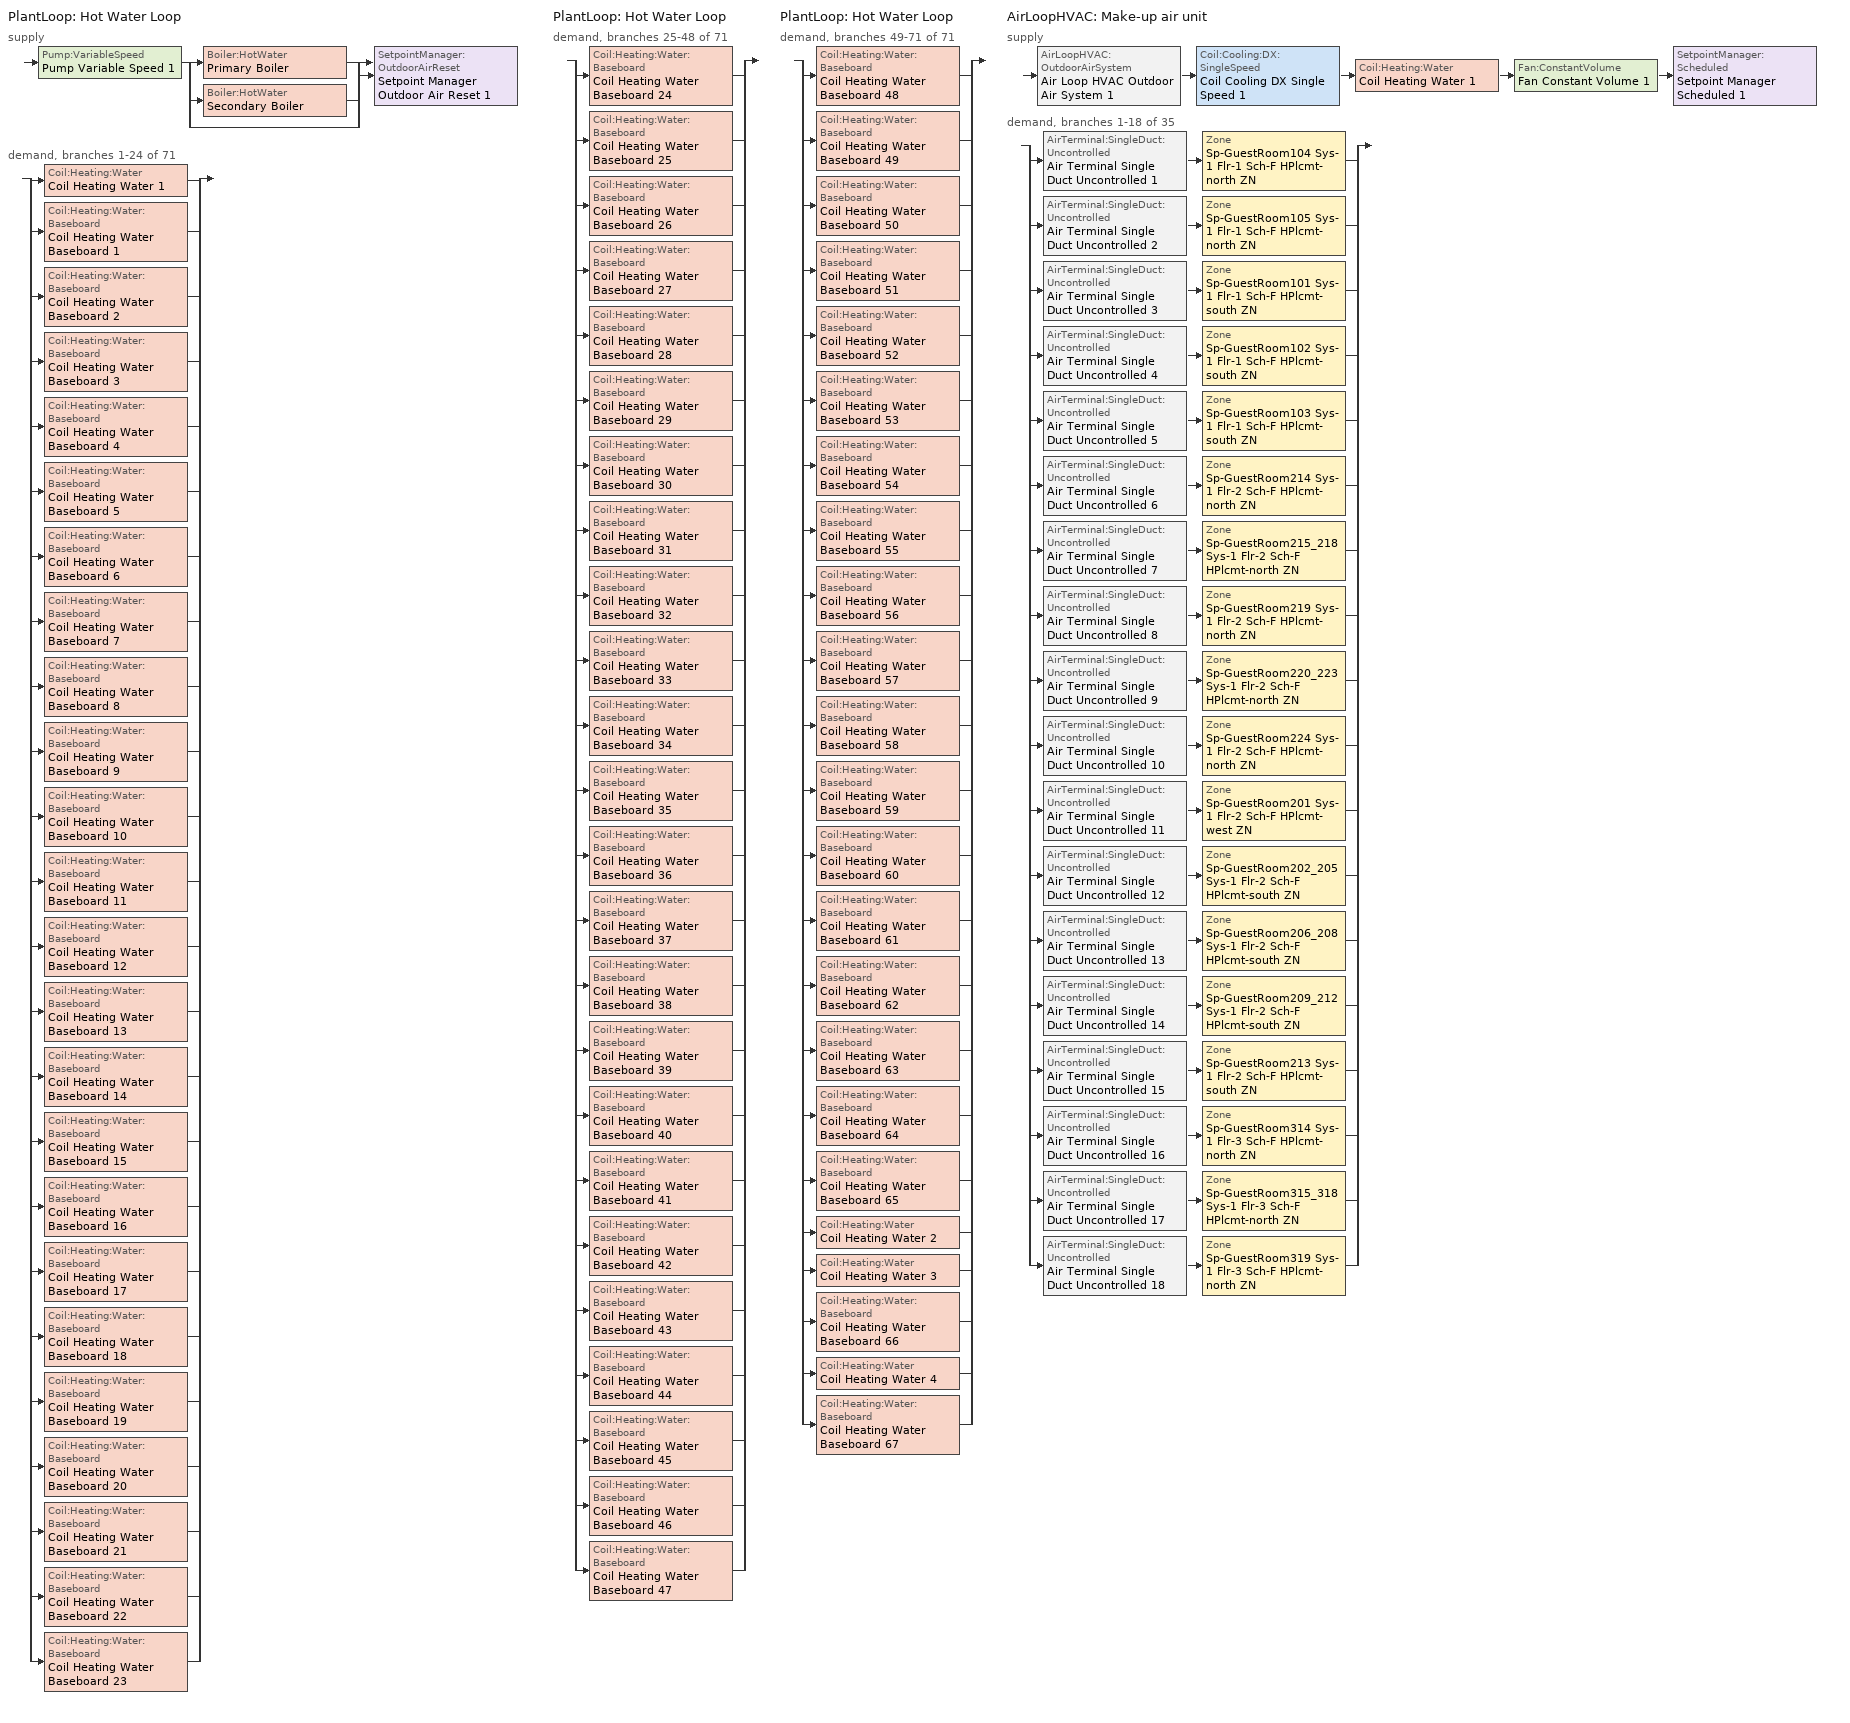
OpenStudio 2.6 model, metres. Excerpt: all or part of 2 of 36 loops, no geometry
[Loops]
PlantLoop 'Hot Water Loop'
 supply: Pump:VariableSpeed 'Pump Variable Speed 1' > split
  | Boiler:HotWater 'Primary Boiler'
  | Boiler:HotWater 'Secondary Boiler'
  | bypass
  join > SetpointManager:OutdoorAirReset 'Setpoint Manager Outdoor Air Reset 1'
 demand, branches 1-24 of 71: split
  | Coil:Heating:Water 'Coil Heating Water 1'
  | Coil:Heating:Water:Baseboard 'Coil Heating Water Baseboard 1'
  | Coil:Heating:Water:Baseboard 'Coil Heating Water Baseboard 2'
  | Coil:Heating:Water:Baseboard 'Coil Heating Water Baseboard 3'
  | Coil:Heating:Water:Baseboard 'Coil Heating Water Baseboard 4'
  | Coil:Heating:Water:Baseboard 'Coil Heating Water Baseboard 5'
  | Coil:Heating:Water:Baseboard 'Coil Heating Water Baseboard 6'
  | Coil:Heating:Water:Baseboard 'Coil Heating Water Baseboard 7'
  | Coil:Heating:Water:Baseboard 'Coil Heating Water Baseboard 8'
  | Coil:Heating:Water:Baseboard 'Coil Heating Water Baseboard 9'
  | Coil:Heating:Water:Baseboard 'Coil Heating Water Baseboard 10'
  | Coil:Heating:Water:Baseboard 'Coil Heating Water Baseboard 11'
  | Coil:Heating:Water:Baseboard 'Coil Heating Water Baseboard 12'
  | Coil:Heating:Water:Baseboard 'Coil Heating Water Baseboard 13'
  | Coil:Heating:Water:Baseboard 'Coil Heating Water Baseboard 14'
  | Coil:Heating:Water:Baseboard 'Coil Heating Water Baseboard 15'
  | Coil:Heating:Water:Baseboard 'Coil Heating Water Baseboard 16'
  | Coil:Heating:Water:Baseboard 'Coil Heating Water Baseboard 17'
  | Coil:Heating:Water:Baseboard 'Coil Heating Water Baseboard 18'
  | Coil:Heating:Water:Baseboard 'Coil Heating Water Baseboard 19'
  | Coil:Heating:Water:Baseboard 'Coil Heating Water Baseboard 20'
  | Coil:Heating:Water:Baseboard 'Coil Heating Water Baseboard 21'
  | Coil:Heating:Water:Baseboard 'Coil Heating Water Baseboard 22'
  | Coil:Heating:Water:Baseboard 'Coil Heating Water Baseboard 23'
PlantLoop 'Hot Water Loop'
 demand, branches 25-48 of 71: split
  | Coil:Heating:Water:Baseboard 'Coil Heating Water Baseboard 24'
  | Coil:Heating:Water:Baseboard 'Coil Heating Water Baseboard 25'
  | Coil:Heating:Water:Baseboard 'Coil Heating Water Baseboard 26'
  | Coil:Heating:Water:Baseboard 'Coil Heating Water Baseboard 27'
  | Coil:Heating:Water:Baseboard 'Coil Heating Water Baseboard 28'
  | Coil:Heating:Water:Baseboard 'Coil Heating Water Baseboard 29'
  | Coil:Heating:Water:Baseboard 'Coil Heating Water Baseboard 30'
  | Coil:Heating:Water:Baseboard 'Coil Heating Water Baseboard 31'
  | Coil:Heating:Water:Baseboard 'Coil Heating Water Baseboard 32'
  | Coil:Heating:Water:Baseboard 'Coil Heating Water Baseboard 33'
  | Coil:Heating:Water:Baseboard 'Coil Heating Water Baseboard 34'
  | Coil:Heating:Water:Baseboard 'Coil Heating Water Baseboard 35'
  | Coil:Heating:Water:Baseboard 'Coil Heating Water Baseboard 36'
  | Coil:Heating:Water:Baseboard 'Coil Heating Water Baseboard 37'
  | Coil:Heating:Water:Baseboard 'Coil Heating Water Baseboard 38'
  | Coil:Heating:Water:Baseboard 'Coil Heating Water Baseboard 39'
  | Coil:Heating:Water:Baseboard 'Coil Heating Water Baseboard 40'
  | Coil:Heating:Water:Baseboard 'Coil Heating Water Baseboard 41'
  | Coil:Heating:Water:Baseboard 'Coil Heating Water Baseboard 42'
  | Coil:Heating:Water:Baseboard 'Coil Heating Water Baseboard 43'
  | Coil:Heating:Water:Baseboard 'Coil Heating Water Baseboard 44'
  | Coil:Heating:Water:Baseboard 'Coil Heating Water Baseboard 45'
  | Coil:Heating:Water:Baseboard 'Coil Heating Water Baseboard 46'
  | Coil:Heating:Water:Baseboard 'Coil Heating Water Baseboard 47'
PlantLoop 'Hot Water Loop'
 demand, branches 49-71 of 71: split
  | Coil:Heating:Water:Baseboard 'Coil Heating Water Baseboard 48'
  | Coil:Heating:Water:Baseboard 'Coil Heating Water Baseboard 49'
  | Coil:Heating:Water:Baseboard 'Coil Heating Water Baseboard 50'
  | Coil:Heating:Water:Baseboard 'Coil Heating Water Baseboard 51'
  | Coil:Heating:Water:Baseboard 'Coil Heating Water Baseboard 52'
  | Coil:Heating:Water:Baseboard 'Coil Heating Water Baseboard 53'
  | Coil:Heating:Water:Baseboard 'Coil Heating Water Baseboard 54'
  | Coil:Heating:Water:Baseboard 'Coil Heating Water Baseboard 55'
  | Coil:Heating:Water:Baseboard 'Coil Heating Water Baseboard 56'
  | Coil:Heating:Water:Baseboard 'Coil Heating Water Baseboard 57'
  | Coil:Heating:Water:Baseboard 'Coil Heating Water Baseboard 58'
  | Coil:Heating:Water:Baseboard 'Coil Heating Water Baseboard 59'
  | Coil:Heating:Water:Baseboard 'Coil Heating Water Baseboard 60'
  | Coil:Heating:Water:Baseboard 'Coil Heating Water Baseboard 61'
  | Coil:Heating:Water:Baseboard 'Coil Heating Water Baseboard 62'
  | Coil:Heating:Water:Baseboard 'Coil Heating Water Baseboard 63'
  | Coil:Heating:Water:Baseboard 'Coil Heating Water Baseboard 64'
  | Coil:Heating:Water:Baseboard 'Coil Heating Water Baseboard 65'
  | Coil:Heating:Water 'Coil Heating Water 2'
  | Coil:Heating:Water 'Coil Heating Water 3'
  | Coil:Heating:Water:Baseboard 'Coil Heating Water Baseboard 66'
  | Coil:Heating:Water 'Coil Heating Water 4'
  | Coil:Heating:Water:Baseboard 'Coil Heating Water Baseboard 67'
AirLoopHVAC 'Make-up air unit'
 supply: AirLoopHVAC:OutdoorAirSystem 'Air Loop HVAC Outdoor Air System 1' > Coil:Cooling:DX:SingleSpeed 'Coil Cooling DX Single Speed 1' > Coil:Heating:Water 'Coil Heating Water 1' > Fan:ConstantVolume 'Fan Constant Volume 1' > SetpointManager:Scheduled 'Setpoint Manager Scheduled 1'
 demand, branches 1-18 of 35: split
  | AirTerminal:SingleDuct:Uncontrolled 'Air Terminal Single Duct Uncontrolled 1' > Zone 'Sp-GuestRoom104 Sys-1 Flr-1 Sch-F HPlcmt-north ZN'
  | AirTerminal:SingleDuct:Uncontrolled 'Air Terminal Single Duct Uncontrolled 2' > Zone 'Sp-GuestRoom105 Sys-1 Flr-1 Sch-F HPlcmt-north ZN'
  | AirTerminal:SingleDuct:Uncontrolled 'Air Terminal Single Duct Uncontrolled 3' > Zone 'Sp-GuestRoom101 Sys-1 Flr-1 Sch-F HPlcmt-south ZN'
  | AirTerminal:SingleDuct:Uncontrolled 'Air Terminal Single Duct Uncontrolled 4' > Zone 'Sp-GuestRoom102 Sys-1 Flr-1 Sch-F HPlcmt-south ZN'
  | AirTerminal:SingleDuct:Uncontrolled 'Air Terminal Single Duct Uncontrolled 5' > Zone 'Sp-GuestRoom103 Sys-1 Flr-1 Sch-F HPlcmt-south ZN'
  | AirTerminal:SingleDuct:Uncontrolled 'Air Terminal Single Duct Uncontrolled 6' > Zone 'Sp-GuestRoom214 Sys-1 Flr-2 Sch-F HPlcmt-north ZN'
  | AirTerminal:SingleDuct:Uncontrolled 'Air Terminal Single Duct Uncontrolled 7' > Zone 'Sp-GuestRoom215_218 Sys-1 Flr-2 Sch-F HPlcmt-north ZN'
  | AirTerminal:SingleDuct:Uncontrolled 'Air Terminal Single Duct Uncontrolled 8' > Zone 'Sp-GuestRoom219 Sys-1 Flr-2 Sch-F HPlcmt-north ZN'
  | AirTerminal:SingleDuct:Uncontrolled 'Air Terminal Single Duct Uncontrolled 9' > Zone 'Sp-GuestRoom220_223 Sys-1 Flr-2 Sch-F HPlcmt-north ZN'
  | AirTerminal:SingleDuct:Uncontrolled 'Air Terminal Single Duct Uncontrolled 10' > Zone 'Sp-GuestRoom224 Sys-1 Flr-2 Sch-F HPlcmt-north ZN'
  | AirTerminal:SingleDuct:Uncontrolled 'Air Terminal Single Duct Uncontrolled 11' > Zone 'Sp-GuestRoom201 Sys-1 Flr-2 Sch-F HPlcmt-west ZN'
  | AirTerminal:SingleDuct:Uncontrolled 'Air Terminal Single Duct Uncontrolled 12' > Zone 'Sp-GuestRoom202_205 Sys-1 Flr-2 Sch-F HPlcmt-south ZN'
  | AirTerminal:SingleDuct:Uncontrolled 'Air Terminal Single Duct Uncontrolled 13' > Zone 'Sp-GuestRoom206_208 Sys-1 Flr-2 Sch-F HPlcmt-south ZN'
  | AirTerminal:SingleDuct:Uncontrolled 'Air Terminal Single Duct Uncontrolled 14' > Zone 'Sp-GuestRoom209_212 Sys-1 Flr-2 Sch-F HPlcmt-south ZN'
  | AirTerminal:SingleDuct:Uncontrolled 'Air Terminal Single Duct Uncontrolled 15' > Zone 'Sp-GuestRoom213 Sys-1 Flr-2 Sch-F HPlcmt-south ZN'
  | AirTerminal:SingleDuct:Uncontrolled 'Air Terminal Single Duct Uncontrolled 16' > Zone 'Sp-GuestRoom314 Sys-1 Flr-3 Sch-F HPlcmt-north ZN'
  | AirTerminal:SingleDuct:Uncontrolled 'Air Terminal Single Duct Uncontrolled 17' > Zone 'Sp-GuestRoom315_318 Sys-1 Flr-3 Sch-F HPlcmt-north ZN'
  | AirTerminal:SingleDuct:Uncontrolled 'Air Terminal Single Duct Uncontrolled 18' > Zone 'Sp-GuestRoom319 Sys-1 Flr-3 Sch-F HPlcmt-north ZN'
[Sizing:Zone] Zone Cooling Design Supply Air Temperature Input Method=SupplyAirTemperature; Zone Cooling Design Supply Air Temperature {C}=13; Zone Cooling Design Supply Air Temperature Difference {deltaC}=11.11; Zone Heating Design Supply Air Temperature Input Method=SupplyAirTemperature; Zone Heating Design Supply Air Temperature {C}=43; Zone Heating Design Supply Air Temperature Difference {deltaC}=11.11; Zone Cooling Design Supply Air Humidity Ratio {kg-H2O/kg-air}=0.0085; Zone Heating Design Supply Air Humidity Ratio {kg-H2O/kg-air}=0.008; Zone Heating Sizing Factor=1.3; Zone Cooling Sizing Factor=1.1; Cooling Design Air Flow Method=DesignDay; Heating Design Air Flow Method=DesignDay; Account for Dedicated Outdoor Air System=No; Dedicated Outdoor Air System Control Strategy=NeutralSupplyAir; Dedicated Outdoor Air Low Setpoint Temperature for Design {C}=autosize; Dedicated Outdoor Air High Setpoint Temperature for Design {C}=autosize
Sp-GuestRoom104 Sys-1 Flr-1 Sch-F HPlcmt-north ZN; Sp-GuestRoom105 Sys-1 Flr-1 Sch-F HPlcmt-north ZN; Sp-GuestRoom101 Sys-1 Flr-1 Sch-F HPlcmt-south ZN; Sp-GuestRoom102 Sys-1 Flr-1 Sch-F HPlcmt-south ZN; Sp-GuestRoom103 Sys-1 Flr-1 Sch-F HPlcmt-south ZN; Sp-GuestRoom214 Sys-1 Flr-2 Sch-F HPlcmt-north ZN; Sp-GuestRoom215_218 Sys-1 Flr-2 Sch-F HPlcmt-north ZN; Sp-GuestRoom219 Sys-1 Flr-2 Sch-F HPlcmt-north ZN; Sp-GuestRoom220_223 Sys-1 Flr-2 Sch-F HPlcmt-north ZN; Sp-GuestRoom224 Sys-1 Flr-2 Sch-F HPlcmt-north ZN; Sp-GuestRoom201 Sys-1 Flr-2 Sch-F HPlcmt-west ZN; Sp-GuestRoom202_205 Sys-1 Flr-2 Sch-F HPlcmt-south ZN; Sp-GuestRoom206_208 Sys-1 Flr-2 Sch-F HPlcmt-south ZN; Sp-GuestRoom209_212 Sys-1 Flr-2 Sch-F HPlcmt-south ZN; Sp-GuestRoom213 Sys-1 Flr-2 Sch-F HPlcmt-south ZN; Sp-GuestRoom314 Sys-1 Flr-3 Sch-F HPlcmt-north ZN; Sp-GuestRoom315_318 Sys-1 Flr-3 Sch-F HPlcmt-north ZN; Sp-GuestRoom319 Sys-1 Flr-3 Sch-F HPlcmt-north ZN
[Zone equipment]
Sp-GuestRoom104 Sys-1 Flr-1 Sch-F HPlcmt-north ZN: Sp-GuestRoom104 Sys-1 Flr-1 Sch-F HPlcmt-north ZN PTAC, Zone HVAC Baseboard Convective Water 1, Air Terminal Single Duct Uncontrolled 1
Sp-GuestRoom105 Sys-1 Flr-1 Sch-F HPlcmt-north ZN: Sp-GuestRoom105 Sys-1 Flr-1 Sch-F HPlcmt-north ZN PTAC, Zone HVAC Baseboard Convective Water 2, Air Terminal Single Duct Uncontrolled 2
Sp-GuestRoom101 Sys-1 Flr-1 Sch-F HPlcmt-south ZN: Sp-GuestRoom101 Sys-1 Flr-1 Sch-F HPlcmt-south ZN PTAC, Zone HVAC Baseboard Convective Water 3, Air Terminal Single Duct Uncontrolled 3
Sp-GuestRoom102 Sys-1 Flr-1 Sch-F HPlcmt-south ZN: Sp-GuestRoom102 Sys-1 Flr-1 Sch-F HPlcmt-south ZN PTAC, Zone HVAC Baseboard Convective Water 4, Air Terminal Single Duct Uncontrolled 4
Sp-GuestRoom103 Sys-1 Flr-1 Sch-F HPlcmt-south ZN: Sp-GuestRoom103 Sys-1 Flr-1 Sch-F HPlcmt-south ZN PTAC, Zone HVAC Baseboard Convective Water 5, Air Terminal Single Duct Uncontrolled 5
Sp-GuestRoom214 Sys-1 Flr-2 Sch-F HPlcmt-north ZN: Sp-GuestRoom214 Sys-1 Flr-2 Sch-F HPlcmt-north ZN PTAC, Zone HVAC Baseboard Convective Water 6, Air Terminal Single Duct Uncontrolled 6
Sp-GuestRoom215_218 Sys-1 Flr-2 Sch-F HPlcmt-north ZN: Sp-GuestRoom215_218 Sys-1 Flr-2 Sch-F HPlcmt-north ZN PTAC, Zone HVAC Baseboard Convective Water 7, Air Terminal Single Duct Uncontrolled 7
Sp-GuestRoom219 Sys-1 Flr-2 Sch-F HPlcmt-north ZN: Sp-GuestRoom219 Sys-1 Flr-2 Sch-F HPlcmt-north ZN PTAC, Zone HVAC Baseboard Convective Water 8, Air Terminal Single Duct Uncontrolled 8
Sp-GuestRoom220_223 Sys-1 Flr-2 Sch-F HPlcmt-north ZN: Sp-GuestRoom220_223 Sys-1 Flr-2 Sch-F HPlcmt-north ZN PTAC, Zone HVAC Baseboard Convective Water 9, Air Terminal Single Duct Uncontrolled 9
Sp-GuestRoom224 Sys-1 Flr-2 Sch-F HPlcmt-north ZN: Sp-GuestRoom224 Sys-1 Flr-2 Sch-F HPlcmt-north ZN PTAC, Zone HVAC Baseboard Convective Water 10, Air Terminal Single Duct Uncontrolled 10
Sp-GuestRoom201 Sys-1 Flr-2 Sch-F HPlcmt-west ZN: Sp-GuestRoom201 Sys-1 Flr-2 Sch-F HPlcmt-west ZN PTAC, Zone HVAC Baseboard Convective Water 11, Air Terminal Single Duct Uncontrolled 11
Sp-GuestRoom202_205 Sys-1 Flr-2 Sch-F HPlcmt-south ZN: Sp-GuestRoom202_205 Sys-1 Flr-2 Sch-F HPlcmt-south ZN PTAC, Zone HVAC Baseboard Convective Water 12, Air Terminal Single Duct Uncontrolled 12
Sp-GuestRoom206_208 Sys-1 Flr-2 Sch-F HPlcmt-south ZN: Sp-GuestRoom206_208 Sys-1 Flr-2 Sch-F HPlcmt-south ZN PTAC, Zone HVAC Baseboard Convective Water 13, Air Terminal Single Duct Uncontrolled 13
Sp-GuestRoom209_212 Sys-1 Flr-2 Sch-F HPlcmt-south ZN: Sp-GuestRoom209_212 Sys-1 Flr-2 Sch-F HPlcmt-south ZN PTAC, Zone HVAC Baseboard Convective Water 14, Air Terminal Single Duct Uncontrolled 14
Sp-GuestRoom213 Sys-1 Flr-2 Sch-F HPlcmt-south ZN: Sp-GuestRoom213 Sys-1 Flr-2 Sch-F HPlcmt-south ZN PTAC, Zone HVAC Baseboard Convective Water 15, Air Terminal Single Duct Uncontrolled 15
Sp-GuestRoom314 Sys-1 Flr-3 Sch-F HPlcmt-north ZN: Sp-GuestRoom314 Sys-1 Flr-3 Sch-F HPlcmt-north ZN PTAC, Zone HVAC Baseboard Convective Water 16, Air Terminal Single Duct Uncontrolled 16
Sp-GuestRoom315_318 Sys-1 Flr-3 Sch-F HPlcmt-north ZN: Sp-GuestRoom315_318 Sys-1 Flr-3 Sch-F HPlcmt-north ZN PTAC, Zone HVAC Baseboard Convective Water 17, Air Terminal Single Duct Uncontrolled 17
Sp-GuestRoom319 Sys-1 Flr-3 Sch-F HPlcmt-north ZN: Sp-GuestRoom319 Sys-1 Flr-3 Sch-F HPlcmt-north ZN PTAC, Zone HVAC Baseboard Convective Water 18, Air Terminal Single Duct Uncontrolled 18
[PlantLoop]
Hot Water Loop: Fluid Type=Water; Glycol Concentration=0; Plant Loop Volume {m3}=Autocalculate; Load Distribution Scheme=Optimal
[Sizing:Plant]
Hot Water Loop: Loop Type=Heating; Design Loop Exit Temperature {C}=82; Loop Design Temperature Difference {deltaC}=16; Sizing Option=NonCoincident; Zone Timesteps in Averaging Window=1; Coincident Sizing Factor Mode=None
[Pump:VariableSpeed]
Pump Variable Speed 1: Pump Control Type=Intermittent; Skin Loss Radiative Fraction=0.5; Design Power Sizing Method=PowerPerFlowPerPressure; Design Electric Power per Unit Flow Rate {W/(m3/s)}=348701.1; Design Shaft Power per Unit Flow Rate per Unit Head {W-s/m3-Pa}=1.28205; Design Minimum Flow Rate Fraction=0
[Boiler:HotWater] Fuel Type=NaturalGas; Water Outlet Upper Temperature Limit {C}=99; Boiler Flow Mode=ConstantFlow; Parasitic Electric Load {W}=0; Sizing Factor=1
Primary Boiler; Secondary Boiler
[SetpointManager:OutdoorAirReset]
Setpoint Manager Outdoor Air Reset 1: Control Variable=Temperature; Setpoint at Outdoor Low Temperature {C}=82; Outdoor Low Temperature {C}=-16; Setpoint at Outdoor High Temperature {C}=60; Outdoor High Temperature {C}=0
[AirLoopHVAC]
Make-up air unit: Availability Schedule=Always On Discrete; Design Supply Air Flow Rate {m3/s}=AutoSize
[Sizing:System]
Make-up air unit: Type of Load to Size On=VentilationRequirement; Design Outdoor Air Flow Rate {m3/s}=Autosize; Minimum System Air Flow Ratio=1; Preheat Design Temperature {C}=7; Preheat Design Humidity Ratio {kg-H2O/kg-Air}=0.008; Precool Design Temperature {C}=13; Precool Design Humidity Ratio {kg-H2O/kg-Air}=0.008; Central Cooling Design Supply Air Temperature {C}=13; Central Heating Design Supply Air Temperature {C}=43; Sizing Option=NonCoincident; 100% Outdoor Air in Cooling=Yes; 100% Outdoor Air in Heating=Yes; Central Cooling Design Supply Air Humidity Ratio {kg-H2O/kg-Air}=0.0085; Central Heating Design Supply Air Humidity Ratio {kg-H2O/kg-Air}=0.008; Cooling Design Air Flow Method=DesignDay; Cooling Design Air Flow Rate {m3/s}=0; Heating Design Air Flow Method=DesignDay; Heating Design Air Flow Rate {m3/s}=0; System Outdoor Air Method=ZoneSum; Zone Maximum Outdoor Air Fraction=1; Cooling Supply Air Flow Rate Per Floor Area {m3/s-m2}=0.00996765; Cooling Fraction of Autosized Cooling Supply Air Flow Rate=1; Cooling Supply Air Flow Rate Per Unit Cooling Capacity {m3/s-W}=3.94755e-05; Heating Supply Air Flow Rate Per Floor Area {m3/s-m2}=0.00996765; Heating Fraction of Autosized Heating Supply Air Flow Rate=1; Heating Fraction of Autosized Cooling Supply Air Flow Rate=1; Heating Supply Air Flow Rate Per Unit Heating Capacity {m3/s-W}=3.15882e-05; Cooling Design Capacity Method=CoolingDesignCapacity; Cooling Design Capacity {W}=autosize; Cooling Design Capacity Per Floor Area {W/m2}=234.7; Fraction of Autosized Cooling Design Capacity=1; Heating Design Capacity Method=HeatingDesignCapacity; Heating Design Capacity {W}=autosize; Heating Design Capacity Per Floor Area {W/m2}=157; Fraction of Autosized Heating Design Capacity=1; Central Cooling Capacity Control Method=OnOff
[Fan:ConstantVolume] Availability Schedule=Always On Discrete; Maximum Flow Rate {m3/s}=AutoSize
Name | Pressure Rise {Pa}
Fan Constant Volume 1
Fan Constant Volume 2; Fan Constant Volume 3; Fan Constant Volume 4; Fan Constant Volume 5; Fan Constant Volume 6; Fan Constant Volume 7; Fan Constant Volume 8; Fan Constant Volume 9; Fan Constant Volume 10; Fan Constant Volume 11; Fan Constant Volume 12; Fan Constant Volume 13; Fan Constant Volume 14; Fan Constant Volume 15; Fan Constant Volume 16; Fan Constant Volume 17; Fan Constant Volume 18; Fan Constant Volume 19 | 640
[Coil:Heating:Water] Availability Schedule=Always On Discrete
Coil Heating Water 1; Coil Heating Water 2; Coil Heating Water 3; Coil Heating Water 4
[Coil:Cooling:DX:SingleSpeed] Availability Schedule=Always On Discrete; Rated Total Cooling Capacity {W}=autosize; Rated Sensible Heat Ratio=autosize; Rated COP {W/W}=3; Rated Air Flow Rate {m3/s}=autosize; Rated Evaporator Fan Power Per Volume Flow Rate {W/(m3/s)}=773.3; Condenser Type=AirCooled; Evaporative Condenser Effectiveness=0; Evaporative Condenser Air Flow Rate {m3/s}=Autosize; Evaporative Condenser Pump Rated Power Consumption {W}=Autosize; Crankcase Heater Capacity {W}=0; Maximum Outdoor Dry-Bulb Temperature for Crankcase Heater Operation {C}=0; Basin Heater Capacity {W/K}=0; Basin Heater Setpoint Temperature {C}=10
Name | Total Cooling Capacity Function of Temperature Curve | Total Cooling Capacity Function of Flow Fraction Curve | Energy Input Ratio Function of Temperature Curve | Energy Input Ratio Function of Flow Fraction Curve | Part Load Fraction Correlation Curve
Coil Cooling DX Single Speed 1 | Curve Biquadratic 1 | Curve Quadratic 1 | Curve Biquadratic 2 | Curve Quadratic 2 | Curve Cubic 1
Coil Cooling DX Single Speed 2 | Curve Biquadratic 3 | Curve Quadratic 3 | Curve Biquadratic 4 | Curve Quadratic 4 | Curve Cubic 2
Coil Cooling DX Single Speed 3 | Curve Biquadratic 5 | Curve Quadratic 5 | Curve Biquadratic 6 | Curve Quadratic 6 | Curve Cubic 3
Coil Cooling DX Single Speed 4 | Curve Biquadratic 7 | Curve Quadratic 7 | Curve Biquadratic 8 | Curve Quadratic 8 | Curve Cubic 4
Coil Cooling DX Single Speed 5 | Curve Biquadratic 9 | Curve Quadratic 9 | Curve Biquadratic 10 | Curve Quadratic 10 | Curve Cubic 5
Coil Cooling DX Single Speed 6 | Curve Biquadratic 11 | Curve Quadratic 11 | Curve Biquadratic 12 | Curve Quadratic 12 | Curve Cubic 6
Coil Cooling DX Single Speed 7 | Curve Biquadratic 13 | Curve Quadratic 13 | Curve Biquadratic 14 | Curve Quadratic 14 | Curve Cubic 7
Coil Cooling DX Single Speed 8 | Curve Biquadratic 15 | Curve Quadratic 15 | Curve Biquadratic 16 | Curve Quadratic 16 | Curve Cubic 8
Coil Cooling DX Single Speed 9 | Curve Biquadratic 17 | Curve Quadratic 17 | Curve Biquadratic 18 | Curve Quadratic 18 | Curve Cubic 9
Coil Cooling DX Single Speed 10 | Curve Biquadratic 19 | Curve Quadratic 19 | Curve Biquadratic 20 | Curve Quadratic 20 | Curve Cubic 10
Coil Cooling DX Single Speed 11 | Curve Biquadratic 21 | Curve Quadratic 21 | Curve Biquadratic 22 | Curve Quadratic 22 | Curve Cubic 11
Coil Cooling DX Single Speed 12 | Curve Biquadratic 23 | Curve Quadratic 23 | Curve Biquadratic 24 | Curve Quadratic 24 | Curve Cubic 12
Coil Cooling DX Single Speed 13 | Curve Biquadratic 25 | Curve Quadratic 25 | Curve Biquadratic 26 | Curve Quadratic 26 | Curve Cubic 13
Coil Cooling DX Single Speed 14 | Curve Biquadratic 27 | Curve Quadratic 27 | Curve Biquadratic 28 | Curve Quadratic 28 | Curve Cubic 14
Coil Cooling DX Single Speed 15 | Curve Biquadratic 29 | Curve Quadratic 29 | Curve Biquadratic 30 | Curve Quadratic 30 | Curve Cubic 15
Coil Cooling DX Single Speed 16 | Curve Biquadratic 31 | Curve Quadratic 31 | Curve Biquadratic 32 | Curve Quadratic 32 | Curve Cubic 16
Coil Cooling DX Single Speed 17 | Curve Biquadratic 33 | Curve Quadratic 33 | Curve Biquadratic 34 | Curve Quadratic 34 | Curve Cubic 17
Coil Cooling DX Single Speed 18 | Curve Biquadratic 35 | Curve Quadratic 35 | Curve Biquadratic 36 | Curve Quadratic 36 | Curve Cubic 18
Coil Cooling DX Single Speed 19 | Curve Biquadratic 37 | Curve Quadratic 37 | Curve Biquadratic 38 | Curve Quadratic 38 | Curve Cubic 19
[Controller:OutdoorAir]
Controller Outdoor Air 1: Minimum Outdoor Air Flow Rate {m3/s}=autosize; Maximum Outdoor Air Flow Rate {m3/s}=Autosize; Economizer Control Type=NoEconomizer; Economizer Control Action Type=ModulateFlow; Economizer Maximum Limit Dry-Bulb Temperature {C}=28; Economizer Maximum Limit Enthalpy {J/kg}=64000; Economizer Minimum Limit Dry-Bulb Temperature {C}=-100; Lockout Type=NoLockout; Minimum Limit Type=FixedMinimum; Controller Mechanical Ventilation=Controller Mechanical Ventilation 1; High Humidity Control=No; Heat Recovery Bypass Control Type=BypassWhenWithinEconomizerLimits
[Controller:MechanicalVentilation]
Controller Mechanical Ventilation 1: Availability Schedule=Always On Discrete; System Outdoor Air Method=ZoneSum
[AirLoopHVAC:OutdoorAirSystem]
Air Loop HVAC Outdoor Air System 1: Controller=Controller Outdoor Air 1
[Controller:WaterCoil] Action=Normal; Minimum Actuated Flow {m3/s}=0
Name | Water Coil
Controller Water Coil 1 | Coil Heating Water 1
Controller Water Coil 2 | Coil Heating Water 2
Controller Water Coil 4 | Coil Heating Water 3
Controller Water Coil 5 | Coil Heating Water 4
[SetpointManager:Scheduled]
Setpoint Manager Scheduled 1: Control Variable=Temperature; Schedule=Makeup-Air Unit Supply Air Temp
[Coil:Heating:Electric] Availability Schedule=ON_OFF_ALWAYS_OFF
Coil Heating Electric 1; Coil Heating Electric 2; Coil Heating Electric 3; Coil Heating Electric 4; Coil Heating Electric 5; Coil Heating Electric 6; Coil Heating Electric 7; Coil Heating Electric 8; Coil Heating Electric 9; Coil Heating Electric 10; Coil Heating Electric 11; Coil Heating Electric 12; Coil Heating Electric 13; Coil Heating Electric 14; Coil Heating Electric 15; Coil Heating Electric 16; Coil Heating Electric 17; Coil Heating Electric 18
[ZoneHVAC:PackagedTerminalAirConditioner] Availability Schedule=Always On Discrete; Supply Air Flow Rate During Cooling Operation {m3/s}=Autosize; Supply Air Flow Rate During Heating Operation {m3/s}=Autosize; Supply Air Flow Rate When No Cooling or Heating is Needed {m3/s}=Autosize; Outdoor Air Flow Rate During Cooling Operation {m3/s}=Autosize; Outdoor Air Flow Rate During Heating Operation {m3/s}=Autosize; Outdoor Air Flow Rate When No Cooling or Heating is Needed {m3/s}=Autosize; Fan Placement=DrawThrough
Name | Supply Air Fan | Heating Coil | Cooling Coil
Sp-GuestRoom104 Sys-1 Flr-1 Sch-F HPlcmt-north ZN PTAC | Fan Constant Volume 2 | Coil Heating Electric 1 | Coil Cooling DX Single Speed 2
Sp-GuestRoom105 Sys-1 Flr-1 Sch-F HPlcmt-north ZN PTAC | Fan Constant Volume 3 | Coil Heating Electric 2 | Coil Cooling DX Single Speed 3
Sp-GuestRoom101 Sys-1 Flr-1 Sch-F HPlcmt-south ZN PTAC | Fan Constant Volume 4 | Coil Heating Electric 3 | Coil Cooling DX Single Speed 4
Sp-GuestRoom102 Sys-1 Flr-1 Sch-F HPlcmt-south ZN PTAC | Fan Constant Volume 5 | Coil Heating Electric 4 | Coil Cooling DX Single Speed 5
Sp-GuestRoom103 Sys-1 Flr-1 Sch-F HPlcmt-south ZN PTAC | Fan Constant Volume 6 | Coil Heating Electric 5 | Coil Cooling DX Single Speed 6
Sp-GuestRoom214 Sys-1 Flr-2 Sch-F HPlcmt-north ZN PTAC | Fan Constant Volume 7 | Coil Heating Electric 6 | Coil Cooling DX Single Speed 7
Sp-GuestRoom215_218 Sys-1 Flr-2 Sch-F HPlcmt-north ZN PTAC | Fan Constant Volume 8 | Coil Heating Electric 7 | Coil Cooling DX Single Speed 8
Sp-GuestRoom219 Sys-1 Flr-2 Sch-F HPlcmt-north ZN PTAC | Fan Constant Volume 9 | Coil Heating Electric 8 | Coil Cooling DX Single Speed 9
Sp-GuestRoom220_223 Sys-1 Flr-2 Sch-F HPlcmt-north ZN PTAC | Fan Constant Volume 10 | Coil Heating Electric 9 | Coil Cooling DX Single Speed 10
Sp-GuestRoom224 Sys-1 Flr-2 Sch-F HPlcmt-north ZN PTAC | Fan Constant Volume 11 | Coil Heating Electric 10 | Coil Cooling DX Single Speed 11
Sp-GuestRoom201 Sys-1 Flr-2 Sch-F HPlcmt-west ZN PTAC | Fan Constant Volume 12 | Coil Heating Electric 11 | Coil Cooling DX Single Speed 12
Sp-GuestRoom202_205 Sys-1 Flr-2 Sch-F HPlcmt-south ZN PTAC | Fan Constant Volume 13 | Coil Heating Electric 12 | Coil Cooling DX Single Speed 13
Sp-GuestRoom206_208 Sys-1 Flr-2 Sch-F HPlcmt-south ZN PTAC | Fan Constant Volume 14 | Coil Heating Electric 13 | Coil Cooling DX Single Speed 14
Sp-GuestRoom209_212 Sys-1 Flr-2 Sch-F HPlcmt-south ZN PTAC | Fan Constant Volume 15 | Coil Heating Electric 14 | Coil Cooling DX Single Speed 15
Sp-GuestRoom213 Sys-1 Flr-2 Sch-F HPlcmt-south ZN PTAC | Fan Constant Volume 16 | Coil Heating Electric 15 | Coil Cooling DX Single Speed 16
Sp-GuestRoom314 Sys-1 Flr-3 Sch-F HPlcmt-north ZN PTAC | Fan Constant Volume 17 | Coil Heating Electric 16 | Coil Cooling DX Single Speed 17
Sp-GuestRoom315_318 Sys-1 Flr-3 Sch-F HPlcmt-north ZN PTAC | Fan Constant Volume 18 | Coil Heating Electric 17 | Coil Cooling DX Single Speed 18
Sp-GuestRoom319 Sys-1 Flr-3 Sch-F HPlcmt-north ZN PTAC | Fan Constant Volume 19 | Coil Heating Electric 18 | Coil Cooling DX Single Speed 19
[Coil:Heating:Water:Baseboard] Heating Design Capacity Method=HeatingDesignCapacity; Heating Design Capacity {W}=autosize; Heating Design Capacity Per Floor Area {W/m2}=0; Fraction of Autosized Heating Design Capacity=0.8
Coil Heating Water Baseboard 1; Coil Heating Water Baseboard 2; Coil Heating Water Baseboard 3; Coil Heating Water Baseboard 4; Coil Heating Water Baseboard 5; Coil Heating Water Baseboard 6; Coil Heating Water Baseboard 7; Coil Heating Water Baseboard 8; Coil Heating Water Baseboard 9; Coil Heating Water Baseboard 10; Coil Heating Water Baseboard 11; Coil Heating Water Baseboard 12; Coil Heating Water Baseboard 13; Coil Heating Water Baseboard 14; Coil Heating Water Baseboard 15; Coil Heating Water Baseboard 16; Coil Heating Water Baseboard 17; Coil Heating Water Baseboard 18; Coil Heating Water Baseboard 19; Coil Heating Water Baseboard 20; Coil Heating Water Baseboard 21; Coil Heating Water Baseboard 22; Coil Heating Water Baseboard 23; Coil Heating Water Baseboard 24; Coil Heating Water Baseboard 25; Coil Heating Water Baseboard 26; Coil Heating Water Baseboard 27; Coil Heating Water Baseboard 28; Coil Heating Water Baseboard 29; Coil Heating Water Baseboard 30; Coil Heating Water Baseboard 31; Coil Heating Water Baseboard 32; Coil Heating Water Baseboard 33; Coil Heating Water Baseboard 34; Coil Heating Water Baseboard 35; Coil Heating Water Baseboard 36; Coil Heating Water Baseboard 37; Coil Heating Water Baseboard 38; Coil Heating Water Baseboard 39; Coil Heating Water Baseboard 40; Coil Heating Water Baseboard 41; Coil Heating Water Baseboard 42; Coil Heating Water Baseboard 43; Coil Heating Water Baseboard 44; Coil Heating Water Baseboard 45; Coil Heating Water Baseboard 46; Coil Heating Water Baseboard 47; Coil Heating Water Baseboard 48; Coil Heating Water Baseboard 49; Coil Heating Water Baseboard 50; Coil Heating Water Baseboard 51; Coil Heating Water Baseboard 52; Coil Heating Water Baseboard 53; Coil Heating Water Baseboard 54; Coil Heating Water Baseboard 55; Coil Heating Water Baseboard 56; Coil Heating Water Baseboard 57; Coil Heating Water Baseboard 58; Coil Heating Water Baseboard 59; Coil Heating Water Baseboard 60; Coil Heating Water Baseboard 61; Coil Heating Water Baseboard 62; Coil Heating Water Baseboard 63; Coil Heating Water Baseboard 64; Coil Heating Water Baseboard 65; Coil Heating Water Baseboard 66; Coil Heating Water Baseboard 67
[ZoneHVAC:Baseboard:Convective:Water] Availability Schedule=Always On Discrete
Name | Heating Coil
Zone HVAC Baseboard Convective Water 1 | Coil Heating Water Baseboard 1
Zone HVAC Baseboard Convective Water 2 | Coil Heating Water Baseboard 2
Zone HVAC Baseboard Convective Water 3 | Coil Heating Water Baseboard 3
Zone HVAC Baseboard Convective Water 4 | Coil Heating Water Baseboard 4
Zone HVAC Baseboard Convective Water 5 | Coil Heating Water Baseboard 5
Zone HVAC Baseboard Convective Water 6 | Coil Heating Water Baseboard 6
Zone HVAC Baseboard Convective Water 7 | Coil Heating Water Baseboard 7
Zone HVAC Baseboard Convective Water 8 | Coil Heating Water Baseboard 8
Zone HVAC Baseboard Convective Water 9 | Coil Heating Water Baseboard 9
Zone HVAC Baseboard Convective Water 10 | Coil Heating Water Baseboard 10
Zone HVAC Baseboard Convective Water 11 | Coil Heating Water Baseboard 11
Zone HVAC Baseboard Convective Water 12 | Coil Heating Water Baseboard 12
Zone HVAC Baseboard Convective Water 13 | Coil Heating Water Baseboard 13
Zone HVAC Baseboard Convective Water 14 | Coil Heating Water Baseboard 14
Zone HVAC Baseboard Convective Water 15 | Coil Heating Water Baseboard 15
Zone HVAC Baseboard Convective Water 16 | Coil Heating Water Baseboard 16
Zone HVAC Baseboard Convective Water 17 | Coil Heating Water Baseboard 17
Zone HVAC Baseboard Convective Water 18 | Coil Heating Water Baseboard 18
Zone HVAC Baseboard Convective Water 19 | Coil Heating Water Baseboard 19
Zone HVAC Baseboard Convective Water 20 | Coil Heating Water Baseboard 20
Zone HVAC Baseboard Convective Water 21 | Coil Heating Water Baseboard 21
Zone HVAC Baseboard Convective Water 22 | Coil Heating Water Baseboard 22
Zone HVAC Baseboard Convective Water 23 | Coil Heating Water Baseboard 23
Zone HVAC Baseboard Convective Water 24 | Coil Heating Water Baseboard 24
Zone HVAC Baseboard Convective Water 25 | Coil Heating Water Baseboard 25
Zone HVAC Baseboard Convective Water 26 | Coil Heating Water Baseboard 26
Zone HVAC Baseboard Convective Water 27 | Coil Heating Water Baseboard 27
Zone HVAC Baseboard Convective Water 28 | Coil Heating Water Baseboard 28
Zone HVAC Baseboard Convective Water 29 | Coil Heating Water Baseboard 29
Zone HVAC Baseboard Convective Water 30 | Coil Heating Water Baseboard 30
Zone HVAC Baseboard Convective Water 31 | Coil Heating Water Baseboard 31
Zone HVAC Baseboard Convective Water 32 | Coil Heating Water Baseboard 32
Zone HVAC Baseboard Convective Water 33 | Coil Heating Water Baseboard 33
Zone HVAC Baseboard Convective Water 34 | Coil Heating Water Baseboard 34
Zone HVAC Baseboard Convective Water 35 | Coil Heating Water Baseboard 35
Zone HVAC Baseboard Convective Water 36 | Coil Heating Water Baseboard 36
Zone HVAC Baseboard Convective Water 37 | Coil Heating Water Baseboard 37
Zone HVAC Baseboard Convective Water 38 | Coil Heating Water Baseboard 38
Zone HVAC Baseboard Convective Water 39 | Coil Heating Water Baseboard 39
Zone HVAC Baseboard Convective Water 40 | Coil Heating Water Baseboard 40
Zone HVAC Baseboard Convective Water 41 | Coil Heating Water Baseboard 41
Zone HVAC Baseboard Convective Water 42 | Coil Heating Water Baseboard 42
Zone HVAC Baseboard Convective Water 43 | Coil Heating Water Baseboard 43
Zone HVAC Baseboard Convective Water 44 | Coil Heating Water Baseboard 44
Zone HVAC Baseboard Convective Water 45 | Coil Heating Water Baseboard 45
Zone HVAC Baseboard Convective Water 46 | Coil Heating Water Baseboard 46
Zone HVAC Baseboard Convective Water 47 | Coil Heating Water Baseboard 47
Zone HVAC Baseboard Convective Water 48 | Coil Heating Water Baseboard 48
Zone HVAC Baseboard Convective Water 49 | Coil Heating Water Baseboard 49
Zone HVAC Baseboard Convective Water 50 | Coil Heating Water Baseboard 50
Zone HVAC Baseboard Convective Water 51 | Coil Heating Water Baseboard 51
Zone HVAC Baseboard Convective Water 52 | Coil Heating Water Baseboard 52
Zone HVAC Baseboard Convective Water 53 | Coil Heating Water Baseboard 53
Zone HVAC Baseboard Convective Water 54 | Coil Heating Water Baseboard 54
Zone HVAC Baseboard Convective Water 55 | Coil Heating Water Baseboard 55
Zone HVAC Baseboard Convective Water 56 | Coil Heating Water Baseboard 56
Zone HVAC Baseboard Convective Water 57 | Coil Heating Water Baseboard 57
Zone HVAC Baseboard Convective Water 58 | Coil Heating Water Baseboard 58
Zone HVAC Baseboard Convective Water 59 | Coil Heating Water Baseboard 59
Zone HVAC Baseboard Convective Water 60 | Coil Heating Water Baseboard 60
Zone HVAC Baseboard Convective Water 61 | Coil Heating Water Baseboard 61
Zone HVAC Baseboard Convective Water 62 | Coil Heating Water Baseboard 62
Zone HVAC Baseboard Convective Water 63 | Coil Heating Water Baseboard 63
Zone HVAC Baseboard Convective Water 64 | Coil Heating Water Baseboard 64
Zone HVAC Baseboard Convective Water 65 | Coil Heating Water Baseboard 65
Zone HVAC Baseboard Convective Water 66 | Coil Heating Water Baseboard 66
Zone HVAC Baseboard Convective Water 67 | Coil Heating Water Baseboard 67
[AirTerminal:SingleDuct:Uncontrolled] Availability Schedule=Always On Discrete; Maximum Air Flow Rate {m3/s}=AutoSize
Air Terminal Single Duct Uncontrolled 1; Air Terminal Single Duct Uncontrolled 2; Air Terminal Single Duct Uncontrolled 3; Air Terminal Single Duct Uncontrolled 4; Air Terminal Single Duct Uncontrolled 5; Air Terminal Single Duct Uncontrolled 6; Air Terminal Single Duct Uncontrolled 7; Air Terminal Single Duct Uncontrolled 8; Air Terminal Single Duct Uncontrolled 9; Air Terminal Single Duct Uncontrolled 10; Air Terminal Single Duct Uncontrolled 11; Air Terminal Single Duct Uncontrolled 12; Air Terminal Single Duct Uncontrolled 13; Air Terminal Single Duct Uncontrolled 14; Air Terminal Single Duct Uncontrolled 15; Air Terminal Single Duct Uncontrolled 16; Air Terminal Single Duct Uncontrolled 17; Air Terminal Single Duct Uncontrolled 18
[Schedule:Ruleset]
Name | Default Day Schedule
ON_OFF_ALWAYS_OFF | Schedule Day 3
Makeup-Air Unit Supply Air Temp | Makeup Air Unit Supply Air Temp Default
[Schedule:Day]
Schedule Day 3; wkdON_OFF_ALWAYS_OFF 1; satON_OFF_ALWAYS_OFF 1; sunON_OFF_ALWAYS_OFF 1: 1, 0, 0, 2, 0, 0, 3, 0, 0, 4, 0, 0, 5, 0, 0, 6, 0, 0, 7, 0, 0, 8, 0, 0, 9, 0, 0, 10, 0, 0, 11, 0, 0, 12, 0, 0, 13, 0, 0, 14, 0, 0, 15, 0, 0, 16, 0, 0, 17, 0, 0, 18, 0, 0, 19, 0, 0, 20, 0, 0, 21, 0, 0, 22, 0, 0, 23, 0, 0, 24, 0, 0
Makeup Air Unit Supply Air Temp Default: 24, 0, 20
[Schedule:Rule] Schedule Ruleset=ON_OFF_ALWAYS_OFF; Date Specification Type=DateRange; Start Month=1; Start Day=1; End Month=12; End Day=31
Name | Rule Order | Day Schedule | Apply Sunday | Apply Monday | Apply Tuesday | Apply Wednesday | Apply Thursday | Apply Friday | Apply Saturday
wkdON_OFF_ALWAYS_OFF rule | 2 | wkdON_OFF_ALWAYS_OFF 1 | No | Yes | Yes | Yes | Yes | Yes | No
satON_OFF_ALWAYS_OFFrule | 1 | satON_OFF_ALWAYS_OFF 1 | No | No | No | No | No | No | Yes
sunON_OFF_ALWAYS_OFFrule | 0 | sunON_OFF_ALWAYS_OFF 1 | Yes | No | No | No | No | No | No
[Schedule:Constant]
Always On Discrete: Value=1
[Curve:Biquadratic] Minimum Value of x=13; Maximum Value of x=24; Minimum Value of y=24; Maximum Value of y=46
Name | Coefficient1 Constant | Coefficient2 x | Coefficient3 x**2 | Coefficient4 y | Coefficient5 y**2 | Coefficient6 x*y
Curve Biquadratic 1; Curve Biquadratic 3; Curve Biquadratic 5; Curve Biquadratic 7; Curve Biquadratic 9; Curve Biquadratic 11; Curve Biquadratic 13; Curve Biquadratic 15; Curve Biquadratic 17; Curve Biquadratic 19; Curve Biquadratic 21; Curve Biquadratic 23; Curve Biquadratic 25; Curve Biquadratic 27; Curve Biquadratic 29; Curve Biquadratic 31; Curve Biquadratic 33; Curve Biquadratic 35; Curve Biquadratic 37 | 0.867905 | 0.0142459 | 0.000554364 | -0.00755748 | 3.3048e-05 | -0.000191808
Curve Biquadratic 2; Curve Biquadratic 4; Curve Biquadratic 6; Curve Biquadratic 8; Curve Biquadratic 10; Curve Biquadratic 12; Curve Biquadratic 14; Curve Biquadratic 16; Curve Biquadratic 18; Curve Biquadratic 20; Curve Biquadratic 22; Curve Biquadratic 24; Curve Biquadratic 26; Curve Biquadratic 28; Curve Biquadratic 30; Curve Biquadratic 32; Curve Biquadratic 34; Curve Biquadratic 36; Curve Biquadratic 38 | 0.116936 | 0.0284933 | -0.000411156 | 0.0214108 | 0.000161028 | -0.000679104
[Curve:Quadratic] Coefficient1 Constant=1; Coefficient2 x=0; Coefficient3 x**2=0; Minimum Value of x=0; Maximum Value of x=1
Curve Quadratic 1; Curve Quadratic 2; Curve Quadratic 3; Curve Quadratic 4; Curve Quadratic 5; Curve Quadratic 6; Curve Quadratic 7; Curve Quadratic 8; Curve Quadratic 9; Curve Quadratic 10; Curve Quadratic 11; Curve Quadratic 12; Curve Quadratic 13; Curve Quadratic 14; Curve Quadratic 15; Curve Quadratic 16; Curve Quadratic 17; Curve Quadratic 18; Curve Quadratic 19; Curve Quadratic 20; Curve Quadratic 21; Curve Quadratic 22; Curve Quadratic 23; Curve Quadratic 24; Curve Quadratic 25; Curve Quadratic 26; Curve Quadratic 27; Curve Quadratic 28; Curve Quadratic 29; Curve Quadratic 30; Curve Quadratic 31; Curve Quadratic 32; Curve Quadratic 33; Curve Quadratic 34; Curve Quadratic 35; Curve Quadratic 36; Curve Quadratic 37; Curve Quadratic 38
[Curve:Cubic] Coefficient1 Constant=0.0277; Coefficient2 x=4.9151; Coefficient3 x**2=-8.184; Coefficient4 x**3=4.2702; Minimum Value of x=0.7; Maximum Value of x=1
Curve Cubic 1; Curve Cubic 2; Curve Cubic 3; Curve Cubic 4; Curve Cubic 5; Curve Cubic 6; Curve Cubic 7; Curve Cubic 8; Curve Cubic 9; Curve Cubic 10; Curve Cubic 11; Curve Cubic 12; Curve Cubic 13; Curve Cubic 14; Curve Cubic 15; Curve Cubic 16; Curve Cubic 17; Curve Cubic 18; Curve Cubic 19
